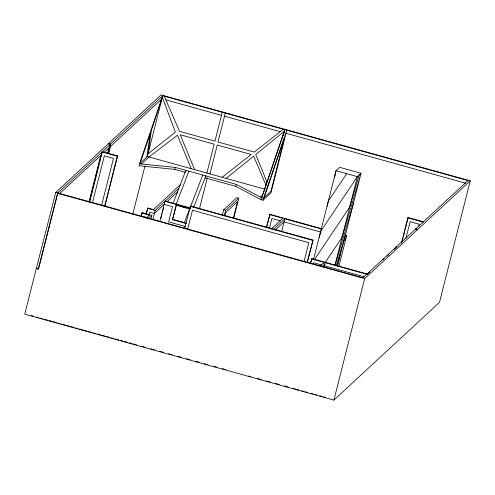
<?xml version="1.0" encoding="UTF-8"?>
<svg xmlns="http://www.w3.org/2000/svg" width="495" height="495" viewBox="0 0 495 495"><rect width="100%" height="100%" fill="white"/><g stroke="black" fill="none" stroke-linecap="round" stroke-linejoin="round"><path stroke-width="0.74" d="M190.278 208.253L190.532 206.013L313.026 240.05L307.389 262.331M146.867 156.971L150.208 133.805L140.153 163.195M319.405 237.501L320.636 231.462L357.371 176.659L361.041 173.262L339.675 167.329L336.006 170.719L313.514 259.615M327.245 206.378L328.321 201.094L346.692 173.689M334.626 177.513L336.006 170.719L357.371 176.659L334.88 265.549M36.277 268.63L24.75 314.189L333.902 400.102L439.511 302.297L470.25 180.811L161.098 94.898L55.756 192.462L36.277 268.63L38.264 269.181L57.736 193.013L55.756 192.462M57.736 193.013L38.523 268.94L36.537 268.389M88.989 201.966L100.745 155.504L59.289 193.898M89.403 201.917L102.038 151.984L117.296 156.222L117.637 155.906L102.378 151.668L101.06 156.884M89.743 201.601L90.313 199.367M90.684 197.876L99.173 164.334M99.551 162.843L100.683 158.375M92.565 202.331L104.321 155.869L113.479 158.412L101.611 205.307M107.576 153.196L108.906 147.949L104.389 152.126M107.935 153.357L110.199 144.422L108.213 143.872M108.17 153.716L110.614 144.039L108.634 143.488M108.665 153.332L110.373 146.588L161.574 99.167M104.68 206.099L117.296 156.222M104.829 206.526L117.637 155.906M132.765 214.217L144.986 165.918M173.064 203.464L185.835 170.354L185.334 172.328L174.766 169.389L139.008 165.763L139.51 163.789L147.368 156.513L162.737 95.764L467.924 180.576L468.722 180.39M140.914 216.705L142.201 212.652L151.817 215.325L151.049 218.363M141.446 215.641L142.201 212.652M145.969 214.292L147.819 208.005L153.462 209.571L180.947 184.121M146.483 213.277L147.819 208.005M149.007 215.183L149.762 212.207L154.341 213.475L164.161 204.379L172.495 206.693L168.653 221.884L185.594 226.586M152.831 219.434L155.108 210.437L178.856 188.447M159.823 221.513L164.928 201.341L189.795 208.253M160.918 218.221L162.051 213.747M162.428 212.262L163.56 207.789M174.766 169.389L175.267 167.415L236.307 184.381L261.583 197.709L263.569 198.26L286.797 130.241L270.926 192.957L263.068 200.234L261.088 199.683L235.806 186.355L205.289 177.872L205.784 175.898L193.625 207.424M186.275 223.53L172.47 219.693L176.121 205.264L189.925 209.1M172.47 219.693L176.461 204.949M187.586 229.525L192.475 210.214L308.824 242.711L304.091 261.416M206.879 173.046L214.18 144.194L180.23 134.758L194.603 169.637M222.249 112.303L214.948 141.155L179.524 131.311L164.266 96.191M199.442 208.884L207.343 177.674M209.929 173.894L217.231 145.041L251.182 154.477L222.137 177.29M225.299 113.151L217.998 142.003L254.244 152.076L283.288 129.269M222.404 214.978L223.721 209.75L236.82 197.623L238.8 198.173L233.708 218.314M224.383 215.529L225.708 210.301L238.8 198.173M224.711 215.832L225.46 212.856L237.513 201.694L233.362 218.085M235.806 186.355L236.307 184.381M261.088 199.683L284.811 129.69L283.288 135.704M263.068 200.234L263.569 198.26M266.39 227.31L269.948 214.304L321.366 228.591M266.737 226.995L269.948 214.304M269.441 228.189L271.891 218.499L280.653 220.937M281.649 231.58L284.866 218.858L321.317 228.987M307.048 262.647L313.026 240.05M310.371 263.377L311.85 258.582L367.544 274.063L369.765 272.002M310.903 262.319L311.85 258.582M313.415 264.274L313.793 262.783L321.973 265.054M324.237 267.009L324.992 264.033L323.006 263.476L320.389 265.902M338.407 261.038L338.976 258.805M339.347 257.313L339.917 255.08M337.609 265.858L361.041 173.262L342.002 237.402L324.918 262.894M338.957 266.23L346.704 235.632L345.213 235.218M333.902 400.102L364.648 278.611L470.25 180.811M401.433 243.163L407.837 217.85L408.183 217.534L423.442 221.772M401.965 242.098L403.097 237.631M403.468 236.146L404.601 231.679M404.978 230.187L408.183 217.534M405.98 238.114L410.126 221.735L419.277 224.278L418.708 226.531M184.585 228.362L190.532 206.013M359.203 174.958L349.687 207.028L314.232 259.925M334.973 265.561L353.356 203.637L353.22 202.121M336.26 265.704L345.671 234.005M337.553 265.834L337.844 262.845M262.195 196.218L284.427 131.206L255.717 154.465L266.947 181.888M176.177 204.157L188.886 171.202M184.214 223.053L202.733 175.051M141.428 163.981L149.001 156.965L177.464 135.277L191.237 168.702M146.13 218.202L149.49 215.09L141.861 212.968M148.531 218.369L151.817 215.325M167.322 201.453L177.464 192.06M260.401 197.084L262.579 195.073M271.235 229.092L282.88 218.307L269.608 214.613M273.407 229.47L284.866 218.858M275.369 229.977L284.099 221.896L321.292 232.229M344.235 237.916L346.704 235.632M343.982 240.471L345.931 238.67M322.375 266.459L324.992 264.033M467.924 180.576L363.002 277.745L57.816 192.939L162.737 95.764L139.51 163.789L175.267 167.415M382.994 259.863L384.114 258.823M386.917 256.224L388.606 254.665M394.218 249.468L397.021 246.869M226.159 178.404L253.638 156.148L265.92 185.093M165.868 99.891L221.482 115.341M224.532 116.189L280.232 131.67M286.03 133.279L465.671 183.2M407.837 217.85L423.101 222.088M415.806 228.845L417.786 229.395M415.385 229.235L417.372 229.785M147.368 156.513L265.079 189.22M223.721 209.75L225.708 210.301M190.191 206.322L312.685 240.366M165.268 201.026L190.482 208.036M180.824 206.161L186.634 207.776M147.479 208.321L155.108 210.437M172.811 219.378L186.615 223.214M311.504 258.897L367.568 274.478M324.2 265.679L364.357 276.835M144.144 216.853L147.417 217.763M57.476 193.254L364.648 278.611M31.395 315.624L33.555 316.225M36.438 317.029L38.666 317.648M40.151 318.056L42.384 318.681M43.869 319.089L47.582 320.123M49.067 320.537L51.294 321.156M52.779 321.571L56.492 322.598M57.977 323.012L60.211 323.631M61.696 324.046L65.408 325.079M66.893 325.487L69.121 326.106M70.606 326.521L74.318 327.554M75.803 327.968L78.037 328.587M79.522 328.996L83.234 330.029M84.719 330.443L86.947 331.062M88.432 331.477L92.144 332.51M93.629 332.918L95.863 333.537M97.348 333.952L101.06 334.985M102.545 335.4L104.773 336.018M106.258 336.427L109.97 337.46M111.455 337.875L113.689 338.493M115.174 338.908L118.887 339.935M120.372 340.35L122.599 340.968M124.084 341.383L127.797 342.416M129.282 342.825L131.515 343.45M133 343.858L136.713 344.891M141.91 346.339L145.623 347.366M150.827 348.814L154.539 349.847M159.737 351.289L163.449 352.322M168.653 353.764L172.365 354.797M177.563 356.245L181.275 357.279M186.479 358.72L190.191 359.754M195.389 361.195L199.101 362.229M204.305 363.677L208.018 364.704M213.215 366.151L216.928 367.185M222.131 368.627L225.844 369.66M248.688 376.008L250.922 376.627M257.623 378.489L261.348 379.529M266.558 380.977L270.282 382.01M275.498 383.458L279.223 384.491M284.433 385.945L288.158 386.979M293.108 388.352L295.323 388.971M296.802 389.379L299.017 389.998M301.975 390.815L304.19 391.434M305.669 391.842L307.884 392.461M310.841 393.278L313.057 393.896M314.535 394.305L316.751 394.923M319.702 395.74L321.917 396.359M323.396 396.767L325.611 397.386M151.377 130.364L148.042 153.858L175.348 132.122L162.354 97.286L151.377 130.364M284.483 137.814L270.901 191.472L264.095 197.777L284.483 137.814"/></g></svg>
